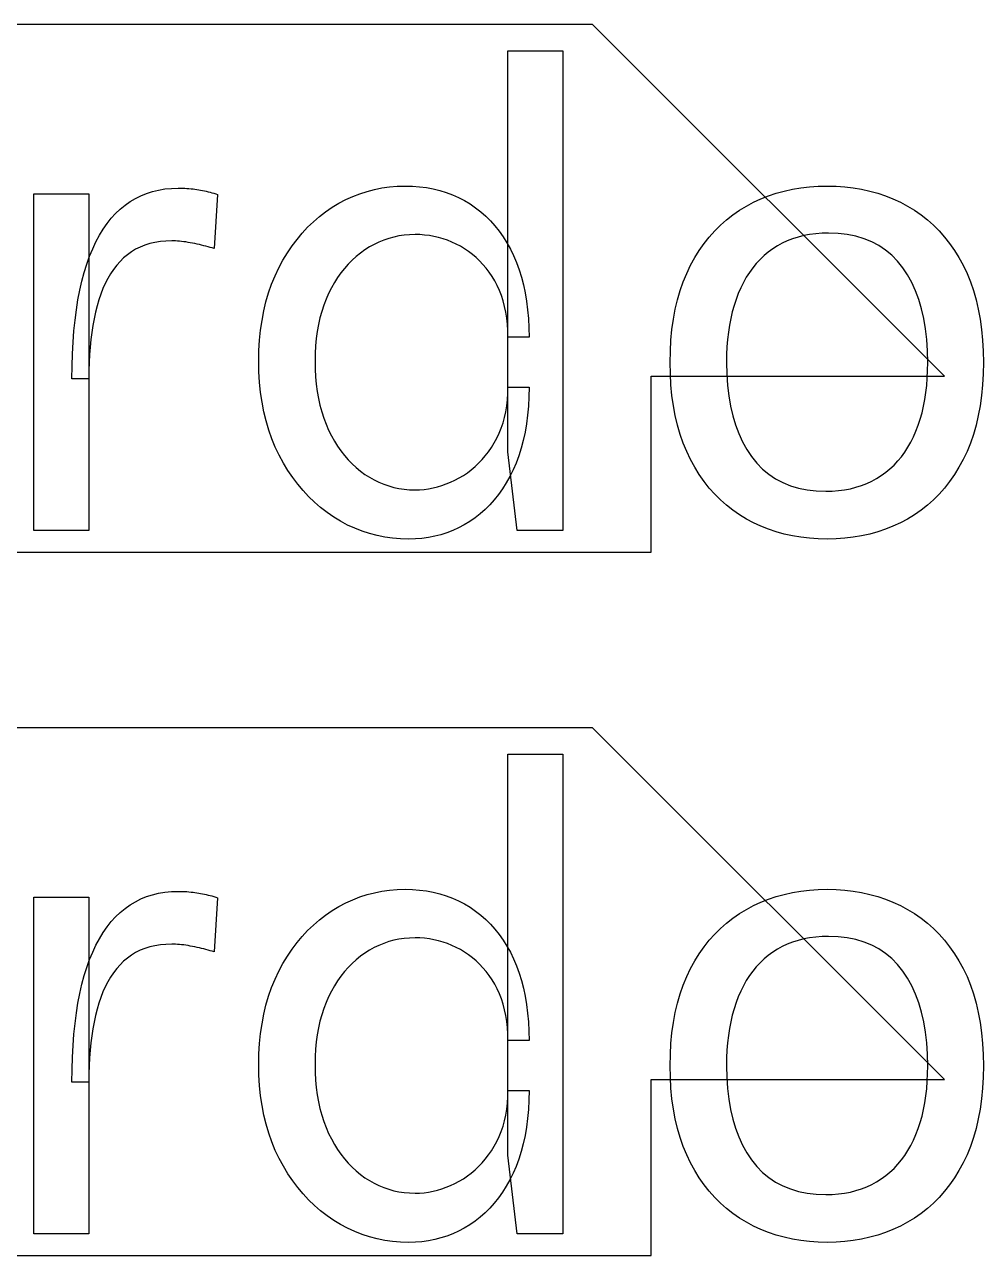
# Model space of a CAD drawing. Header units: millimetres. Extents: x 0 to 253, y 0 to 243.
# Drawn here: x 78.32 to 94.66, y 113 to 134 of the extents above; entities that cross this region are included whole.
import ezdxf

# ---------------------------------------------------------------- set-up
doc = ezdxf.new("R2010")
doc.units = ezdxf.units.MM
doc.layers.get('0').update_dxf_attribs({"linetype": 'CONTINUOUS'})

msp = doc.modelspace()

# ---------------------------------------------------------------- linework, layer by layer
for p, q in [((88, 134), (6, 134)), ((94, 128), (88, 134)), ((86.558, 126.71), (86.558, 133.55)), ((86.558, 133.55), (87.494, 133.55)), ((87.494, 133.55), (87.494, 125.366)), ((78.476, 125.366), (78.476, 131.114)), ((78.476, 131.114), (79.412, 131.114)), ((79.412, 131.114), (79.412, 125.366)), ((80.208, 131.035), (80.301, 131.081)), ((80.301, 131.081), (80.398, 131.121)), ((80.398, 131.121), (80.499, 131.153)), ((80.499, 131.153), (80.603, 131.178)), ((80.603, 131.178), (80.71, 131.196)), ((80.71, 131.196), (80.821, 131.206)), ((80.821, 131.206), (80.936, 131.21)), ((80.936, 131.21), (80.936, 131.21)), ((80.936, 131.21), (80.974, 131.21)), ((80.974, 131.21), (81.011, 131.209)), ((81.011, 131.209), (81.048, 131.208)), ((81.048, 131.208), (81.084, 131.206)), ((81.084, 131.206), (81.12, 131.203)), ((81.12, 131.203), (81.155, 131.2)), ((81.155, 131.2), (81.189, 131.197)), ((81.189, 131.197), (81.222, 131.193)), ((81.222, 131.193), (81.255, 131.188)), ((81.255, 131.188), (81.287, 131.183)), ((81.287, 131.183), (81.319, 131.177)), ((81.319, 131.177), (81.351, 131.171)), ((81.351, 131.171), (81.383, 131.164)), ((81.383, 131.164), (81.415, 131.157)), ((81.415, 131.157), (81.447, 131.149)), ((81.447, 131.149), (81.479, 131.141)), ((81.479, 131.141), (81.511, 131.132)), ((81.511, 131.132), (81.543, 131.123)), ((81.543, 131.123), (81.576, 131.113)), ((81.608, 131.102), (81.548, 130.178)), ((81.576, 131.113), (81.608, 131.102)), ((81.608, 131.102), (81.608, 131.102)), ((83.792, 131.014), (83.911, 131.068)), ((83.911, 131.068), (84.032, 131.115)), ((84.032, 131.115), (84.156, 131.155)), ((84.156, 131.155), (84.281, 131.188)), ((84.281, 131.188), (84.409, 131.213)), ((84.409, 131.213), (84.539, 131.231)), ((84.539, 131.231), (84.672, 131.242)), ((84.672, 131.242), (84.806, 131.246)), ((84.806, 131.246), (84.806, 131.246)), ((84.806, 131.246), (84.93, 131.243)), ((84.93, 131.243), (85.052, 131.234)), ((85.052, 131.234), (85.17, 131.218)), ((85.17, 131.218), (85.286, 131.197)), ((85.286, 131.197), (85.398, 131.169)), ((85.398, 131.169), (85.507, 131.136)), ((85.507, 131.136), (85.613, 131.096)), ((85.613, 131.096), (85.716, 131.05)), ((85.716, 131.05), (85.816, 130.998)), ((90.871, 131.027), (91, 131.078)), ((91, 131.078), (91.133, 131.123)), ((91.133, 131.123), (91.269, 131.161)), ((91.269, 131.161), (91.408, 131.191)), ((91.408, 131.191), (91.551, 131.215)), ((91.551, 131.215), (91.697, 131.232)), ((91.697, 131.232), (91.847, 131.243)), ((91.847, 131.243), (92, 131.246)), ((92, 131.246), (92, 131.246)), ((92, 131.246), (92.152, 131.243)), ((92.152, 131.243), (92.301, 131.232)), ((92.301, 131.232), (92.446, 131.215)), ((92.446, 131.215), (92.588, 131.191)), ((92.588, 131.191), (92.727, 131.161)), ((92.727, 131.161), (92.862, 131.123)), ((92.862, 131.123), (92.994, 131.078)), ((92.994, 131.078), (93.123, 131.027)), ((79.87, 130.778), (79.949, 130.853)), ((79.949, 130.853), (80.032, 130.921)), ((80.032, 130.921), (80.118, 130.982)), ((80.118, 130.982), (80.208, 131.035)), ((83.45, 130.807), (83.561, 130.883)), ((83.561, 130.883), (83.676, 130.952)), ((83.676, 130.952), (83.792, 131.014)), ((85.816, 130.998), (85.913, 130.94)), ((85.913, 130.94), (86.006, 130.876)), ((86.006, 130.876), (86.095, 130.807)), ((90.392, 130.754), (90.505, 130.832)), ((90.505, 130.832), (90.623, 130.904)), ((90.623, 130.904), (90.745, 130.969)), ((90.745, 130.969), (90.871, 131.027)), ((93.123, 131.027), (93.249, 130.969)), ((93.249, 130.969), (93.371, 130.904)), ((93.371, 130.904), (93.489, 130.832)), ((93.489, 130.832), (93.602, 130.754)), ((79.724, 130.606), (79.795, 130.696)), ((79.795, 130.696), (79.87, 130.778)), ((83.143, 130.543), (83.241, 130.637)), ((83.241, 130.637), (83.343, 130.725)), ((83.343, 130.725), (83.45, 130.807)), ((86.095, 130.807), (86.18, 130.732)), ((86.18, 130.732), (86.261, 130.652)), ((86.261, 130.652), (86.337, 130.566)), ((90.181, 130.578), (90.284, 130.669)), ((90.284, 130.669), (90.392, 130.754)), ((93.602, 130.754), (93.71, 130.669)), ((93.71, 130.669), (93.812, 130.578)), ((79.593, 130.405), (79.656, 130.509)), ((79.656, 130.509), (79.724, 130.606)), ((82.962, 130.336), (83.05, 130.443)), ((83.05, 130.443), (83.143, 130.543)), ((84.881, 130.415), (84.79, 130.408)), ((84.974, 130.418), (84.881, 130.415)), ((85.056, 130.416), (84.974, 130.418)), ((84.974, 130.418), (84.974, 130.418)), ((85.137, 130.41), (85.056, 130.416)), ((85.218, 130.4), (85.137, 130.41)), ((86.337, 130.566), (86.409, 130.476)), ((86.409, 130.476), (86.476, 130.379)), ((89.991, 130.376), (90.084, 130.48)), ((90.084, 130.48), (90.181, 130.578)), ((91.702, 130.418), (91.601, 130.399)), ((91.805, 130.431), (91.702, 130.418)), ((91.913, 130.439), (91.805, 130.431)), ((92.024, 130.442), (91.913, 130.439)), ((92.188, 130.436), (92.024, 130.442)), ((92.024, 130.442), (92.024, 130.442)), ((92.343, 130.418), (92.188, 130.436)), ((92.491, 130.389), (92.343, 130.418)), ((93.812, 130.578), (93.91, 130.48)), ((93.91, 130.48), (94.002, 130.376)), ((79.478, 130.174), (79.533, 130.293)), ((79.533, 130.293), (79.593, 130.405)), ((80.287, 130.205), (80.211, 130.167)), ((80.368, 130.237), (80.287, 130.205)), ((80.452, 130.263), (80.368, 130.237)), ((80.54, 130.284), (80.452, 130.263)), ((80.632, 130.298), (80.54, 130.284)), ((80.728, 130.307), (80.632, 130.298)), ((80.828, 130.31), (80.728, 130.307)), ((80.86, 130.31), (80.828, 130.31)), ((80.828, 130.31), (80.828, 130.31)), ((80.892, 130.308), (80.86, 130.31)), ((80.925, 130.306), (80.892, 130.308)), ((80.96, 130.304), (80.925, 130.306)), ((80.995, 130.3), (80.96, 130.304)), ((81.03, 130.296), (80.995, 130.3)), ((81.067, 130.291), (81.03, 130.296)), ((81.104, 130.285), (81.067, 130.291)), ((81.143, 130.278), (81.104, 130.285)), ((81.182, 130.271), (81.143, 130.278)), ((81.221, 130.263), (81.182, 130.271)), ((81.26, 130.255), (81.221, 130.263)), ((81.298, 130.246), (81.26, 130.255)), ((81.336, 130.237), (81.298, 130.246)), ((81.373, 130.228), (81.336, 130.237)), ((81.409, 130.219), (81.373, 130.228)), ((81.445, 130.209), (81.409, 130.219)), ((81.48, 130.199), (81.445, 130.209)), ((82.798, 130.104), (82.877, 130.223)), ((82.877, 130.223), (82.962, 130.336)), ((84.197, 130.207), (84.119, 130.157)), ((84.277, 130.251), (84.197, 130.207)), ((84.358, 130.29), (84.277, 130.251)), ((84.442, 130.324), (84.358, 130.29)), ((84.526, 130.353), (84.442, 130.324)), ((84.613, 130.376), (84.526, 130.353)), ((84.7, 130.395), (84.613, 130.376)), ((84.79, 130.408), (84.7, 130.395)), ((85.297, 130.386), (85.218, 130.4)), ((85.375, 130.368), (85.297, 130.386)), ((85.451, 130.346), (85.375, 130.368)), ((85.527, 130.32), (85.451, 130.346)), ((85.602, 130.289), (85.527, 130.32)), ((85.675, 130.255), (85.602, 130.289)), ((85.748, 130.217), (85.675, 130.255)), ((85.819, 130.175), (85.748, 130.217)), ((86.476, 130.379), (86.54, 130.278)), ((86.54, 130.278), (86.599, 130.171)), ((89.821, 130.148), (89.904, 130.265)), ((89.904, 130.265), (89.991, 130.376)), ((91.152, 130.226), (91.073, 130.175)), ((91.235, 130.271), (91.152, 130.226)), ((91.321, 130.311), (91.235, 130.271)), ((91.411, 130.346), (91.321, 130.311)), ((91.504, 130.375), (91.411, 130.346)), ((91.601, 130.399), (91.504, 130.375)), ((92.63, 130.347), (92.491, 130.389)), ((92.761, 130.294), (92.63, 130.347)), ((92.883, 130.229), (92.761, 130.294)), ((92.997, 130.152), (92.883, 130.229)), ((94.002, 130.376), (94.089, 130.265)), ((94.089, 130.265), (94.171, 130.148)), ((79.378, 129.914), (79.426, 130.048)), ((79.426, 130.048), (79.478, 130.174)), ((80.006, 130.019), (79.945, 129.958)), ((80.07, 130.074), (80.006, 130.019)), ((80.139, 130.124), (80.07, 130.074)), ((80.211, 130.167), (80.139, 130.124)), ((81.514, 130.189), (81.48, 130.199)), ((81.548, 130.178), (81.514, 130.189)), ((82.723, 129.979), (82.798, 130.104)), ((83.97, 130.044), (83.901, 129.98)), ((84.043, 130.103), (83.97, 130.044)), ((84.119, 130.157), (84.043, 130.103)), ((85.887, 130.129), (85.819, 130.175)), ((85.952, 130.079), (85.887, 130.129)), ((86.014, 130.026), (85.952, 130.079)), ((86.074, 129.969), (86.014, 130.026)), ((86.599, 130.171), (86.654, 130.058)), ((86.654, 130.058), (86.704, 129.94)), ((89.672, 129.893), (89.744, 130.024)), ((89.744, 130.024), (89.821, 130.148)), ((90.858, 129.994), (90.793, 129.925)), ((90.926, 130.059), (90.858, 129.994)), ((90.997, 130.119), (90.926, 130.059)), ((91.073, 130.175), (90.997, 130.119)), ((93.103, 130.064), (92.997, 130.152)), ((93.201, 129.963), (93.103, 130.064)), ((94.171, 130.148), (94.247, 130.024)), ((94.247, 130.024), (94.319, 129.893)), ((79.334, 129.773), (79.378, 129.914)), ((79.834, 129.823), (79.784, 129.748)), ((79.888, 129.893), (79.834, 129.823)), ((79.945, 129.958), (79.888, 129.893)), ((82.587, 129.711), (82.652, 129.848)), ((82.652, 129.848), (82.723, 129.979)), ((83.771, 129.84), (83.711, 129.764)), ((83.834, 129.913), (83.771, 129.84)), ((83.901, 129.98), (83.834, 129.913)), ((86.131, 129.908), (86.074, 129.969)), ((86.186, 129.843), (86.131, 129.908)), ((86.238, 129.774), (86.186, 129.843)), ((86.704, 129.94), (86.749, 129.818)), ((86.749, 129.818), (86.789, 129.691)), ((89.606, 129.756), (89.672, 129.893)), ((90.733, 129.851), (90.676, 129.773)), ((90.793, 129.925), (90.733, 129.851)), ((93.29, 129.851), (93.201, 129.963)), ((93.371, 129.728), (93.29, 129.851)), ((94.319, 129.893), (94.385, 129.756)), ((79.258, 129.469), (79.294, 129.625)), ((79.294, 129.625), (79.334, 129.773)), ((79.693, 129.584), (79.653, 129.495)), ((79.737, 129.669), (79.693, 129.584)), ((79.784, 129.748), (79.737, 129.669)), ((82.529, 129.569), (82.587, 129.711)), ((83.6, 129.597), (83.549, 129.507)), ((83.654, 129.683), (83.6, 129.597)), ((83.711, 129.764), (83.654, 129.683)), ((86.287, 129.702), (86.238, 129.774)), ((86.333, 129.626), (86.287, 129.702)), ((86.376, 129.546), (86.333, 129.626)), ((86.789, 129.691), (86.823, 129.559)), ((89.495, 129.463), (89.547, 129.613)), ((89.547, 129.613), (89.606, 129.756)), ((90.573, 129.602), (90.527, 129.51)), ((90.622, 129.689), (90.573, 129.602)), ((90.676, 129.773), (90.622, 129.689)), ((93.443, 129.597), (93.371, 129.728)), ((93.507, 129.457), (93.443, 129.597)), ((94.385, 129.756), (94.443, 129.613)), ((94.443, 129.613), (94.495, 129.463)), ((79.227, 129.306), (79.258, 129.469)), ((79.616, 129.402), (79.583, 129.303)), ((79.653, 129.495), (79.616, 129.402)), ((82.433, 129.271), (82.478, 129.423)), ((82.478, 129.423), (82.529, 129.569)), ((83.501, 129.413), (83.457, 129.315)), ((83.549, 129.507), (83.501, 129.413)), ((86.414, 129.463), (86.376, 129.546)), ((86.448, 129.376), (86.414, 129.463)), ((86.477, 129.285), (86.448, 129.376)), ((86.823, 129.559), (86.852, 129.422)), ((86.852, 129.422), (86.876, 129.28)), ((89.449, 129.306), (89.495, 129.463)), ((90.485, 129.413), (90.447, 129.312)), ((90.527, 129.51), (90.485, 129.413)), ((93.563, 129.309), (93.507, 129.457)), ((94.495, 129.463), (94.54, 129.306)), ((79.2, 129.136), (79.227, 129.306)), ((79.553, 129.2), (79.526, 129.093)), ((79.583, 129.303), (79.553, 129.2)), ((82.395, 129.114), (82.433, 129.271)), ((83.418, 129.212), (83.383, 129.106)), ((83.457, 129.315), (83.418, 129.212)), ((86.502, 129.191), (86.477, 129.285)), ((86.522, 129.093), (86.502, 129.191)), ((86.876, 129.28), (86.894, 129.134)), ((89.411, 129.144), (89.449, 129.306)), ((90.413, 129.207), (90.382, 129.099)), ((90.447, 129.312), (90.413, 129.207)), ((93.61, 129.151), (93.563, 129.309)), ((93.648, 128.985), (93.61, 129.151)), ((94.54, 129.306), (94.578, 129.144)), ((79.158, 128.773), (79.177, 128.958)), ((79.177, 128.958), (79.2, 129.136)), ((79.502, 128.981), (79.481, 128.866)), ((79.526, 129.093), (79.502, 128.981)), ((82.341, 128.787), (82.365, 128.953)), ((82.365, 128.953), (82.395, 129.114)), ((83.353, 128.996), (83.328, 128.883)), ((83.383, 129.106), (83.353, 128.996)), ((86.538, 128.992), (86.522, 129.093)), ((86.549, 128.887), (86.538, 128.992)), ((86.894, 129.134), (86.907, 128.983)), ((86.907, 128.983), (86.915, 128.827)), ((89.355, 128.799), (89.38, 128.975)), ((89.38, 128.975), (89.411, 129.144)), ((90.356, 128.987), (90.334, 128.871)), ((90.382, 129.099), (90.356, 128.987)), ((93.678, 128.81), (93.648, 128.985)), ((94.578, 129.144), (94.609, 128.975)), ((94.609, 128.975), (94.633, 128.799)), ((79.143, 128.58), (79.158, 128.773)), ((79.463, 128.748), (79.447, 128.625)), ((79.481, 128.866), (79.463, 128.748)), ((82.324, 128.615), (82.341, 128.787)), ((83.307, 128.765), (83.291, 128.644)), ((83.328, 128.883), (83.307, 128.765)), ((86.556, 128.778), (86.549, 128.887)), ((86.558, 128.666), (86.556, 128.778)), ((86.915, 128.827), (86.918, 128.666)), ((89.338, 128.617), (89.355, 128.799)), ((90.316, 128.751), (90.302, 128.627)), ((90.334, 128.871), (90.316, 128.751)), ((93.699, 128.627), (93.678, 128.81)), ((94.633, 128.799), (94.65, 128.617)), ((79.132, 128.38), (79.143, 128.58)), ((79.447, 128.625), (79.435, 128.499)), ((82.313, 128.439), (82.324, 128.615)), ((83.291, 128.644), (83.279, 128.519)), ((86.918, 128.666), (86.558, 128.666)), ((86.918, 128.666), (86.918, 128.666)), ((89.327, 128.429), (89.338, 128.617)), ((90.302, 128.627), (90.292, 128.5)), ((93.712, 128.435), (93.699, 128.627)), ((94.65, 128.617), (94.661, 128.429)), ((79.126, 128.173), (79.132, 128.38)), ((79.425, 128.37), (79.418, 128.236)), ((79.435, 128.499), (79.425, 128.37)), ((82.31, 128.258), (82.313, 128.439)), ((83.272, 128.391), (83.27, 128.258)), ((83.279, 128.519), (83.272, 128.391)), ((89.324, 128.234), (89.327, 128.429)), ((90.286, 128.369), (90.284, 128.234)), ((90.292, 128.5), (90.286, 128.369)), ((93.716, 128.234), (93.712, 128.435)), ((94.661, 128.429), (94.664, 128.234)), ((79.124, 127.958), (79.126, 128.173)), ((79.418, 128.236), (79.413, 128.099)), ((82.313, 128.076), (82.31, 128.258)), ((82.31, 128.258), (82.31, 128.258)), ((83.27, 128.258), (83.27, 128.258)), ((83.27, 128.258), (83.272, 128.123)), ((83.272, 128.123), (83.279, 127.992)), ((89.327, 128.04), (89.324, 128.234)), ((89.324, 128.234), (89.324, 128.234)), ((90.284, 128.234), (90.284, 128.234)), ((90.284, 128.234), (90.288, 128.035)), ((93.708, 127.97), (93.714, 128.1)), ((93.714, 128.1), (93.716, 128.234)), ((93.716, 128.234), (93.716, 128.234)), ((94.664, 128.234), (94.661, 128.04)), ((94.664, 128.234), (94.664, 128.234)), ((79.412, 127.958), (79.124, 127.958)), ((79.413, 128.099), (79.412, 127.958)), ((79.412, 127.958), (79.412, 127.958)), ((79.412, 127.958), (79.412, 127.958)), ((82.324, 127.898), (82.313, 128.076)), ((82.341, 127.725), (82.324, 127.898)), ((83.279, 127.992), (83.291, 127.865)), ((89, 125), (89, 128)), ((89, 128), (94, 128)), ((89.338, 127.853), (89.327, 128.04)), ((90.288, 128.035), (90.301, 127.845)), ((93.698, 127.844), (93.708, 127.97)), ((94.661, 128.04), (94.65, 127.853)), ((82.366, 127.558), (82.341, 127.725)), ((83.291, 127.865), (83.307, 127.742)), ((83.307, 127.742), (83.328, 127.622)), ((86.549, 127.597), (86.556, 127.704)), ((86.556, 127.704), (86.558, 127.814)), ((86.558, 127.814), (86.558, 127.814)), ((86.558, 127.814), (86.918, 127.814)), ((86.918, 127.814), (86.915, 127.65)), ((89.355, 127.672), (89.338, 127.853)), ((90.301, 127.845), (90.323, 127.664)), ((93.666, 127.603), (93.684, 127.721)), ((93.684, 127.721), (93.698, 127.844)), ((94.65, 127.853), (94.633, 127.672)), ((82.397, 127.395), (82.366, 127.558)), ((83.328, 127.622), (83.353, 127.506)), ((83.353, 127.506), (83.383, 127.394)), ((86.521, 127.394), (86.537, 127.494)), ((86.537, 127.494), (86.549, 127.597)), ((86.907, 127.491), (86.893, 127.337)), ((86.915, 127.65), (86.907, 127.491)), ((89.38, 127.497), (89.355, 127.672)), ((89.411, 127.328), (89.38, 127.497)), ((90.323, 127.664), (90.353, 127.49)), ((90.353, 127.49), (90.391, 127.326)), ((93.618, 127.376), (93.644, 127.487)), ((93.644, 127.487), (93.666, 127.603)), ((94.609, 127.497), (94.578, 127.328)), ((94.633, 127.672), (94.609, 127.497)), ((82.435, 127.237), (82.397, 127.395)), ((83.383, 127.394), (83.418, 127.286)), ((83.418, 127.286), (83.457, 127.182)), ((86.474, 127.204), (86.5, 127.297)), ((86.5, 127.297), (86.521, 127.394)), ((86.893, 127.337), (86.874, 127.188)), ((89.449, 127.166), (89.411, 127.328)), ((90.391, 127.326), (90.438, 127.169)), ((93.553, 127.164), (93.587, 127.268)), ((93.587, 127.268), (93.618, 127.376)), ((94.578, 127.328), (94.54, 127.166)), ((82.481, 127.083), (82.435, 127.237)), ((82.533, 126.935), (82.481, 127.083)), ((83.457, 127.182), (83.501, 127.082)), ((83.501, 127.082), (83.549, 126.986)), ((86.408, 127.027), (86.443, 127.114)), ((86.443, 127.114), (86.474, 127.204)), ((86.874, 127.188), (86.85, 127.044)), ((89.495, 127.009), (89.449, 127.166)), ((90.438, 127.169), (90.494, 127.022)), ((93.473, 126.968), (93.515, 127.064)), ((93.515, 127.064), (93.553, 127.164)), ((94.54, 127.166), (94.495, 127.009)), ((82.592, 126.792), (82.533, 126.935)), ((83.549, 126.986), (83.6, 126.894)), ((83.6, 126.894), (83.654, 126.807)), ((86.276, 126.786), (86.324, 126.863)), ((86.324, 126.863), (86.368, 126.943)), ((86.368, 126.943), (86.408, 127.027)), ((86.82, 126.905), (86.784, 126.771)), ((86.85, 127.044), (86.82, 126.905)), ((89.547, 126.859), (89.495, 127.009)), ((89.606, 126.716), (89.547, 126.859)), ((90.494, 127.022), (90.559, 126.882)), ((90.559, 126.882), (90.631, 126.751)), ((93.377, 126.789), (93.427, 126.876)), ((93.427, 126.876), (93.473, 126.968)), ((94.443, 126.859), (94.385, 126.716)), ((94.495, 127.009), (94.443, 126.859)), ((82.658, 126.653), (82.592, 126.792)), ((82.73, 126.52), (82.658, 126.653)), ((83.654, 126.807), (83.711, 126.725)), ((83.711, 126.725), (83.771, 126.647)), ((83.771, 126.647), (83.834, 126.574)), ((86.116, 126.579), (86.172, 126.644)), ((86.172, 126.644), (86.225, 126.713)), ((86.225, 126.713), (86.276, 126.786)), ((86.714, 125.366), (86.558, 126.71)), ((86.743, 126.643), (86.697, 126.519)), ((86.784, 126.771), (86.743, 126.643)), ((89.672, 126.578), (89.606, 126.716)), ((90.631, 126.751), (90.713, 126.629)), ((93.267, 126.628), (93.324, 126.706)), ((93.324, 126.706), (93.377, 126.789)), ((94.385, 126.716), (94.319, 126.578)), ((82.807, 126.393), (82.73, 126.52)), ((83.834, 126.574), (83.901, 126.505)), ((83.901, 126.505), (83.97, 126.441)), ((83.97, 126.441), (84.043, 126.381)), ((85.933, 126.405), (85.997, 126.459)), ((85.997, 126.459), (86.058, 126.517)), ((86.058, 126.517), (86.116, 126.579)), ((86.697, 126.519), (86.645, 126.401)), ((89.744, 126.447), (89.672, 126.578)), ((89.821, 126.322), (89.744, 126.447)), ((90.713, 126.629), (90.803, 126.517)), ((90.803, 126.517), (90.901, 126.416)), ((93, 126.361), (93.072, 126.421)), ((93.072, 126.421), (93.141, 126.485)), ((93.141, 126.485), (93.206, 126.555)), ((93.206, 126.555), (93.267, 126.628)), ((94.247, 126.447), (94.171, 126.322)), ((94.319, 126.578), (94.247, 126.447)), ((82.888, 126.272), (82.807, 126.393)), ((82.974, 126.157), (82.888, 126.272)), ((84.043, 126.381), (84.119, 126.326)), ((84.119, 126.326), (84.197, 126.276)), ((84.197, 126.276), (84.277, 126.231)), ((84.277, 126.231), (84.358, 126.191)), ((85.581, 126.193), (85.654, 126.227)), ((85.654, 126.227), (85.727, 126.266)), ((85.727, 126.266), (85.798, 126.309)), ((85.798, 126.309), (85.867, 126.355)), ((85.867, 126.355), (85.933, 126.405)), ((86.588, 126.288), (86.528, 126.181)), ((86.645, 126.401), (86.588, 126.288)), ((89.904, 126.204), (89.821, 126.322)), ((90.901, 126.416), (91.007, 126.328)), ((91.007, 126.328), (91.121, 126.251)), ((91.121, 126.251), (91.243, 126.186)), ((92.761, 126.209), (92.844, 126.254)), ((92.844, 126.254), (92.924, 126.305)), ((92.924, 126.305), (93, 126.361)), ((94.171, 126.322), (94.089, 126.204)), ((83.065, 126.049), (82.974, 126.157)), ((83.16, 125.946), (83.065, 126.049)), ((84.358, 126.191), (84.442, 126.157)), ((84.442, 126.157), (84.526, 126.128)), ((84.526, 126.128), (84.613, 126.104)), ((84.613, 126.104), (84.7, 126.086)), ((84.7, 126.086), (84.79, 126.073)), ((84.79, 126.073), (84.881, 126.065)), ((84.881, 126.065), (84.974, 126.062)), ((84.974, 126.062), (85.052, 126.064)), ((84.974, 126.062), (84.974, 126.062)), ((85.052, 126.064), (85.129, 126.07)), ((85.129, 126.07), (85.206, 126.08)), ((85.206, 126.08), (85.282, 126.095)), ((85.282, 126.095), (85.357, 126.113)), ((85.357, 126.113), (85.432, 126.135)), ((85.432, 126.135), (85.507, 126.162)), ((85.507, 126.162), (85.581, 126.193)), ((86.464, 126.079), (86.396, 125.982)), ((86.528, 126.181), (86.464, 126.079)), ((89.991, 126.093), (89.904, 126.204)), ((90.084, 125.989), (89.991, 126.093)), ((91.243, 126.186), (91.374, 126.133)), ((91.374, 126.133), (91.512, 126.091)), ((91.512, 126.091), (91.659, 126.062)), ((91.659, 126.062), (91.813, 126.044)), ((91.813, 126.044), (91.976, 126.038)), ((91.976, 126.038), (92.086, 126.041)), ((91.976, 126.038), (91.976, 126.038)), ((91.976, 126.038), (91.976, 126.038)), ((92.086, 126.041), (92.192, 126.049)), ((92.192, 126.049), (92.296, 126.062)), ((92.296, 126.062), (92.396, 126.081)), ((92.396, 126.081), (92.492, 126.105)), ((92.492, 126.105), (92.585, 126.134)), ((92.585, 126.134), (92.675, 126.169)), ((92.675, 126.169), (92.761, 126.209)), ((94.002, 126.093), (93.91, 125.989)), ((94.089, 126.204), (94.002, 126.093)), ((83.26, 125.85), (83.16, 125.946)), ((83.365, 125.759), (83.26, 125.85)), ((86.248, 125.807), (86.169, 125.727)), ((86.324, 125.892), (86.248, 125.807)), ((86.396, 125.982), (86.324, 125.892)), ((90.181, 125.89), (90.084, 125.989)), ((90.284, 125.799), (90.181, 125.89)), ((90.392, 125.714), (90.284, 125.799)), ((93.71, 125.799), (93.602, 125.714)), ((93.812, 125.89), (93.71, 125.799)), ((93.91, 125.989), (93.812, 125.89)), ((83.474, 125.675), (83.365, 125.759)), ((83.588, 125.597), (83.474, 125.675)), ((83.706, 125.526), (83.588, 125.597)), ((85.998, 125.585), (85.907, 125.522)), ((86.085, 125.653), (85.998, 125.585)), ((86.169, 125.727), (86.085, 125.653)), ((90.505, 125.636), (90.392, 125.714)), ((90.623, 125.564), (90.505, 125.636)), ((93.489, 125.636), (93.371, 125.564)), ((93.602, 125.714), (93.489, 125.636)), ((83.825, 125.462), (83.706, 125.526)), ((83.947, 125.406), (83.825, 125.462)), ((84.072, 125.357), (83.947, 125.406)), ((85.717, 125.414), (85.618, 125.369)), ((85.813, 125.465), (85.717, 125.414)), ((85.907, 125.522), (85.813, 125.465)), ((90.745, 125.499), (90.623, 125.564)), ((90.871, 125.441), (90.745, 125.499)), ((91, 125.39), (90.871, 125.441)), ((91.133, 125.345), (91, 125.39)), ((92.994, 125.39), (92.862, 125.345)), ((93.123, 125.441), (92.994, 125.39)), ((93.249, 125.499), (93.123, 125.441)), ((93.371, 125.564), (93.249, 125.499)), ((79.412, 125.366), (78.476, 125.366)), ((79.412, 125.366), (79.412, 125.366)), ((84.198, 125.316), (84.072, 125.357)), ((84.327, 125.282), (84.198, 125.316)), ((84.459, 125.256), (84.327, 125.282)), ((84.592, 125.237), (84.459, 125.256)), ((84.728, 125.226), (84.592, 125.237)), ((84.866, 125.222), (84.728, 125.226)), ((84.98, 125.225), (84.866, 125.222)), ((84.866, 125.222), (84.866, 125.222)), ((84.866, 125.222), (84.866, 125.222)), ((85.092, 125.234), (84.98, 125.225)), ((85.202, 125.249), (85.092, 125.234)), ((85.309, 125.27), (85.202, 125.249)), ((85.414, 125.297), (85.309, 125.27)), ((85.517, 125.33), (85.414, 125.297)), ((85.618, 125.369), (85.517, 125.33)), ((87.494, 125.366), (86.714, 125.366)), ((87.494, 125.366), (87.494, 125.366)), ((91.269, 125.308), (91.133, 125.345)), ((91.408, 125.277), (91.269, 125.308)), ((91.551, 125.253), (91.408, 125.277)), ((91.697, 125.236), (91.551, 125.253)), ((91.847, 125.225), (91.697, 125.236)), ((92, 125.222), (91.847, 125.225)), ((92.152, 125.225), (92, 125.222)), ((92, 125.222), (92, 125.222)), ((92, 125.222), (92, 125.222)), ((92.301, 125.236), (92.152, 125.225)), ((92.446, 125.253), (92.301, 125.236)), ((92.588, 125.277), (92.446, 125.253)), ((92.727, 125.308), (92.588, 125.277)), ((92.862, 125.345), (92.727, 125.308)), ((77, 125), (89, 125)), ((88, 122), (6, 122)), ((94, 116), (88, 122)), ((86.558, 114.71), (86.558, 121.55)), ((86.558, 121.55), (87.494, 121.55)), ((87.494, 121.55), (87.494, 113.366)), ((78.476, 113.366), (78.476, 119.114)), ((78.476, 119.114), (79.412, 119.114)), ((79.412, 119.114), (79.412, 113.366)), ((80.208, 119.035), (80.301, 119.081)), ((80.301, 119.081), (80.398, 119.121)), ((80.398, 119.121), (80.499, 119.153)), ((80.499, 119.153), (80.603, 119.178)), ((80.603, 119.178), (80.71, 119.196)), ((80.71, 119.196), (80.821, 119.206)), ((80.821, 119.206), (80.936, 119.21)), ((80.936, 119.21), (80.936, 119.21)), ((80.936, 119.21), (80.974, 119.21)), ((80.974, 119.21), (81.011, 119.209)), ((81.011, 119.209), (81.048, 119.208)), ((81.048, 119.208), (81.084, 119.206)), ((81.084, 119.206), (81.12, 119.203)), ((81.12, 119.203), (81.155, 119.2)), ((81.155, 119.2), (81.189, 119.197)), ((81.189, 119.197), (81.222, 119.193)), ((81.222, 119.193), (81.255, 119.188)), ((81.255, 119.188), (81.287, 119.183)), ((81.287, 119.183), (81.319, 119.177)), ((81.319, 119.177), (81.351, 119.171)), ((81.351, 119.171), (81.383, 119.164)), ((81.383, 119.164), (81.415, 119.157)), ((81.415, 119.157), (81.447, 119.149)), ((81.447, 119.149), (81.479, 119.141)), ((81.479, 119.141), (81.511, 119.132)), ((81.511, 119.132), (81.543, 119.123)), ((81.543, 119.123), (81.576, 119.113)), ((81.608, 119.102), (81.548, 118.178)), ((81.576, 119.113), (81.608, 119.102)), ((81.608, 119.102), (81.608, 119.102)), ((83.911, 119.068), (84.032, 119.115)), ((84.032, 119.115), (84.156, 119.155)), ((84.156, 119.155), (84.281, 119.188)), ((84.281, 119.188), (84.409, 119.213)), ((84.409, 119.213), (84.539, 119.231)), ((84.539, 119.231), (84.672, 119.242)), ((84.672, 119.242), (84.806, 119.246)), ((84.806, 119.246), (84.806, 119.246)), ((84.806, 119.246), (84.93, 119.243)), ((84.93, 119.243), (85.052, 119.234)), ((85.052, 119.234), (85.17, 119.218)), ((85.17, 119.218), (85.286, 119.197)), ((85.286, 119.197), (85.398, 119.169)), ((85.398, 119.169), (85.507, 119.136)), ((85.507, 119.136), (85.613, 119.096)), ((85.613, 119.096), (85.716, 119.05)), ((90.871, 119.027), (91, 119.078)), ((91, 119.078), (91.133, 119.123)), ((91.133, 119.123), (91.269, 119.16)), ((91.269, 119.16), (91.408, 119.191)), ((91.408, 119.191), (91.551, 119.215)), ((91.551, 119.215), (91.697, 119.232)), ((91.697, 119.232), (91.847, 119.243)), ((91.847, 119.243), (92, 119.246)), ((92, 119.246), (92, 119.246)), ((92, 119.246), (92.152, 119.243)), ((92.152, 119.243), (92.301, 119.232)), ((92.301, 119.232), (92.446, 119.215)), ((92.446, 119.215), (92.588, 119.191)), ((92.588, 119.191), (92.727, 119.16)), ((92.727, 119.16), (92.862, 119.123)), ((92.862, 119.123), (92.994, 119.078)), ((92.994, 119.078), (93.123, 119.027)), ((79.949, 118.853), (80.032, 118.921)), ((80.032, 118.921), (80.118, 118.982)), ((80.118, 118.982), (80.208, 119.035)), ((83.45, 118.807), (83.561, 118.883)), ((83.561, 118.883), (83.676, 118.952)), ((83.676, 118.952), (83.792, 119.014)), ((83.792, 119.014), (83.911, 119.068)), ((85.716, 119.05), (85.816, 118.998)), ((85.816, 118.998), (85.913, 118.94)), ((85.913, 118.94), (86.006, 118.876)), ((86.006, 118.876), (86.095, 118.807)), ((90.505, 118.832), (90.623, 118.904)), ((90.623, 118.904), (90.745, 118.969)), ((90.745, 118.969), (90.871, 119.027)), ((93.123, 119.027), (93.249, 118.969)), ((93.249, 118.969), (93.371, 118.904)), ((93.371, 118.904), (93.489, 118.832)), ((79.724, 118.606), (79.795, 118.696)), ((79.795, 118.696), (79.87, 118.778)), ((79.87, 118.778), (79.949, 118.853)), ((83.241, 118.637), (83.343, 118.725)), ((83.343, 118.725), (83.45, 118.807)), ((86.095, 118.807), (86.18, 118.732)), ((86.18, 118.732), (86.261, 118.652)), ((86.261, 118.652), (86.337, 118.567)), ((90.181, 118.578), (90.284, 118.669)), ((90.284, 118.669), (90.392, 118.754)), ((90.392, 118.754), (90.505, 118.832)), ((93.489, 118.832), (93.602, 118.754)), ((93.602, 118.754), (93.71, 118.669)), ((93.71, 118.669), (93.812, 118.578)), ((79.593, 118.404), (79.656, 118.509)), ((79.656, 118.509), (79.724, 118.606)), ((82.962, 118.336), (83.05, 118.443)), ((83.05, 118.443), (83.143, 118.543)), ((83.143, 118.543), (83.241, 118.637)), ((86.337, 118.567), (86.409, 118.476)), ((86.409, 118.476), (86.476, 118.379)), ((89.991, 118.376), (90.084, 118.48)), ((90.084, 118.48), (90.181, 118.578)), ((92.024, 118.442), (91.913, 118.439)), ((92.188, 118.436), (92.024, 118.442)), ((92.024, 118.442), (92.024, 118.442)), ((93.812, 118.578), (93.91, 118.48)), ((93.91, 118.48), (94.002, 118.376)), ((79.478, 118.174), (79.533, 118.293)), ((79.533, 118.293), (79.593, 118.404)), ((80.368, 118.237), (80.287, 118.205)), ((80.452, 118.263), (80.368, 118.237)), ((80.54, 118.284), (80.452, 118.263)), ((80.632, 118.298), (80.54, 118.284)), ((80.728, 118.307), (80.632, 118.298)), ((80.828, 118.31), (80.728, 118.307)), ((80.86, 118.31), (80.828, 118.31)), ((80.828, 118.31), (80.828, 118.31)), ((80.892, 118.308), (80.86, 118.31)), ((80.925, 118.306), (80.892, 118.308)), ((80.96, 118.304), (80.925, 118.306)), ((80.995, 118.3), (80.96, 118.304)), ((81.03, 118.296), (80.995, 118.3)), ((81.067, 118.291), (81.03, 118.296)), ((81.104, 118.285), (81.067, 118.291)), ((81.143, 118.278), (81.104, 118.285)), ((81.182, 118.271), (81.143, 118.278)), ((81.221, 118.263), (81.182, 118.271)), ((81.26, 118.255), (81.221, 118.263)), ((81.298, 118.246), (81.26, 118.255)), ((81.336, 118.237), (81.298, 118.246)), ((81.373, 118.228), (81.336, 118.237)), ((82.877, 118.223), (82.962, 118.336)), ((84.277, 118.251), (84.197, 118.207)), ((84.358, 118.29), (84.277, 118.251)), ((84.442, 118.324), (84.358, 118.29)), ((84.526, 118.353), (84.442, 118.324)), ((84.613, 118.376), (84.526, 118.353)), ((84.7, 118.395), (84.613, 118.376)), ((84.79, 118.408), (84.7, 118.395)), ((84.881, 118.415), (84.79, 118.408)), ((84.974, 118.418), (84.881, 118.415)), ((85.056, 118.416), (84.974, 118.418)), ((84.974, 118.418), (84.974, 118.418)), ((85.137, 118.41), (85.056, 118.416)), ((85.218, 118.4), (85.137, 118.41)), ((85.297, 118.386), (85.218, 118.4)), ((85.375, 118.368), (85.297, 118.386)), ((85.451, 118.346), (85.375, 118.368)), ((85.527, 118.32), (85.451, 118.346)), ((85.602, 118.289), (85.527, 118.32)), ((85.675, 118.255), (85.602, 118.289)), ((85.748, 118.217), (85.675, 118.255)), ((86.476, 118.379), (86.54, 118.278)), ((86.54, 118.278), (86.599, 118.171)), ((89.821, 118.148), (89.904, 118.265)), ((89.904, 118.265), (89.991, 118.376)), ((91.235, 118.271), (91.152, 118.226)), ((91.321, 118.311), (91.235, 118.271)), ((91.411, 118.346), (91.321, 118.311)), ((91.504, 118.375), (91.411, 118.346)), ((91.601, 118.399), (91.504, 118.375)), ((91.702, 118.418), (91.601, 118.399)), ((91.805, 118.431), (91.702, 118.418)), ((91.913, 118.439), (91.805, 118.431)), ((92.343, 118.418), (92.188, 118.436)), ((92.491, 118.389), (92.343, 118.418)), ((92.63, 118.347), (92.491, 118.389)), ((92.761, 118.294), (92.63, 118.347)), ((92.883, 118.229), (92.761, 118.294)), ((94.002, 118.376), (94.089, 118.265)), ((94.089, 118.265), (94.171, 118.148)), ((79.378, 117.914), (79.426, 118.048)), ((79.426, 118.048), (79.478, 118.174)), ((80.07, 118.074), (80.006, 118.019)), ((80.139, 118.124), (80.07, 118.074)), ((80.211, 118.167), (80.139, 118.124)), ((80.287, 118.205), (80.211, 118.167)), ((81.409, 118.219), (81.373, 118.228)), ((81.445, 118.209), (81.409, 118.219)), ((81.48, 118.199), (81.445, 118.209)), ((81.514, 118.189), (81.48, 118.199)), ((81.548, 118.178), (81.514, 118.189)), ((82.723, 117.979), (82.798, 118.104)), ((82.798, 118.104), (82.877, 118.223)), ((83.97, 118.044), (83.901, 117.98)), ((84.043, 118.103), (83.97, 118.044)), ((84.119, 118.157), (84.043, 118.103)), ((84.197, 118.207), (84.119, 118.157)), ((85.819, 118.175), (85.748, 118.217)), ((85.887, 118.129), (85.819, 118.175)), ((85.952, 118.079), (85.887, 118.129)), ((86.014, 118.026), (85.952, 118.079)), ((86.074, 117.969), (86.014, 118.026)), ((86.599, 118.171), (86.654, 118.058)), ((86.654, 118.058), (86.704, 117.94)), ((89.672, 117.893), (89.744, 118.024)), ((89.744, 118.024), (89.821, 118.148)), ((90.926, 118.059), (90.858, 117.994)), ((90.997, 118.119), (90.926, 118.059)), ((91.073, 118.175), (90.997, 118.119)), ((91.152, 118.226), (91.073, 118.175)), ((92.997, 118.152), (92.883, 118.229)), ((93.103, 118.064), (92.997, 118.152)), ((93.201, 117.963), (93.103, 118.064)), ((94.171, 118.148), (94.247, 118.024)), ((94.247, 118.024), (94.319, 117.893)), ((79.334, 117.773), (79.378, 117.914)), ((79.834, 117.823), (79.784, 117.748)), ((79.888, 117.893), (79.834, 117.823)), ((79.945, 117.958), (79.888, 117.893)), ((80.006, 118.019), (79.945, 117.958)), ((82.587, 117.711), (82.652, 117.848)), ((82.652, 117.848), (82.723, 117.979)), ((83.771, 117.841), (83.711, 117.764)), ((83.834, 117.913), (83.771, 117.841)), ((83.901, 117.98), (83.834, 117.913)), ((86.131, 117.908), (86.074, 117.969)), ((86.186, 117.843), (86.131, 117.908)), ((86.238, 117.774), (86.186, 117.843)), ((86.704, 117.94), (86.749, 117.818)), ((86.749, 117.818), (86.789, 117.691)), ((89.606, 117.756), (89.672, 117.893)), ((90.733, 117.851), (90.676, 117.773)), ((90.793, 117.925), (90.733, 117.851)), ((90.858, 117.994), (90.793, 117.925)), ((93.29, 117.851), (93.201, 117.963)), ((93.371, 117.728), (93.29, 117.851)), ((94.319, 117.893), (94.385, 117.756)), ((79.258, 117.469), (79.294, 117.625)), ((79.294, 117.625), (79.334, 117.773)), ((79.737, 117.669), (79.693, 117.584)), ((79.784, 117.748), (79.737, 117.669)), ((82.529, 117.569), (82.587, 117.711)), ((83.654, 117.683), (83.6, 117.597)), ((83.711, 117.764), (83.654, 117.683)), ((86.287, 117.702), (86.238, 117.774)), ((86.333, 117.626), (86.287, 117.702)), ((86.376, 117.546), (86.333, 117.626)), ((86.789, 117.691), (86.823, 117.559)), ((89.495, 117.463), (89.547, 117.613)), ((89.547, 117.613), (89.606, 117.756)), ((90.573, 117.602), (90.527, 117.51)), ((90.622, 117.689), (90.573, 117.602)), ((90.676, 117.773), (90.622, 117.689)), ((93.443, 117.597), (93.371, 117.728)), ((94.385, 117.756), (94.443, 117.613)), ((94.443, 117.613), (94.495, 117.463)), ((79.227, 117.306), (79.258, 117.469)), ((79.616, 117.402), (79.583, 117.303)), ((79.653, 117.495), (79.616, 117.402)), ((79.693, 117.584), (79.653, 117.495)), ((82.433, 117.271), (82.478, 117.423)), ((82.478, 117.423), (82.529, 117.569)), ((83.501, 117.413), (83.457, 117.315)), ((83.549, 117.507), (83.501, 117.413)), ((83.6, 117.597), (83.549, 117.507)), ((86.414, 117.463), (86.376, 117.546)), ((86.448, 117.376), (86.414, 117.463)), ((86.823, 117.559), (86.852, 117.422)), ((86.852, 117.422), (86.876, 117.28)), ((89.449, 117.306), (89.495, 117.463)), ((90.485, 117.413), (90.447, 117.312)), ((90.527, 117.51), (90.485, 117.413)), ((93.507, 117.457), (93.443, 117.597)), ((93.563, 117.309), (93.507, 117.457)), ((94.495, 117.463), (94.54, 117.306)), ((79.2, 117.136), (79.227, 117.306)), ((79.553, 117.2), (79.526, 117.093)), ((79.583, 117.303), (79.553, 117.2)), ((82.395, 117.115), (82.433, 117.271)), ((83.418, 117.212), (83.383, 117.106)), ((83.457, 117.315), (83.418, 117.212)), ((86.477, 117.285), (86.448, 117.376)), ((86.502, 117.191), (86.477, 117.285)), ((86.522, 117.093), (86.502, 117.191)), ((86.876, 117.28), (86.894, 117.134)), ((89.411, 117.144), (89.449, 117.306)), ((90.413, 117.207), (90.382, 117.099)), ((90.447, 117.312), (90.413, 117.207)), ((93.61, 117.151), (93.563, 117.309)), ((94.54, 117.306), (94.578, 117.144)), ((79.177, 116.958), (79.2, 117.136)), ((79.502, 116.981), (79.481, 116.866)), ((79.526, 117.093), (79.502, 116.981)), ((82.365, 116.953), (82.395, 117.115)), ((83.353, 116.996), (83.328, 116.883)), ((83.383, 117.106), (83.353, 116.996)), ((86.538, 116.992), (86.522, 117.093)), ((86.549, 116.887), (86.538, 116.992)), ((86.894, 117.134), (86.907, 116.983)), ((86.907, 116.983), (86.915, 116.827)), ((89.355, 116.799), (89.38, 116.975)), ((89.38, 116.975), (89.411, 117.144)), ((90.356, 116.987), (90.334, 116.871)), ((90.382, 117.099), (90.356, 116.987)), ((93.648, 116.985), (93.61, 117.151)), ((93.678, 116.81), (93.648, 116.985)), ((94.578, 117.144), (94.609, 116.975)), ((94.609, 116.975), (94.633, 116.799)), ((79.143, 116.58), (79.158, 116.773)), ((79.158, 116.773), (79.177, 116.958)), ((79.481, 116.866), (79.463, 116.748)), ((82.324, 116.615), (82.341, 116.787)), ((82.341, 116.787), (82.365, 116.953)), ((83.307, 116.765), (83.291, 116.644)), ((83.328, 116.883), (83.307, 116.765)), ((86.556, 116.778), (86.549, 116.887)), ((86.558, 116.666), (86.556, 116.778)), ((86.915, 116.827), (86.918, 116.666)), ((89.338, 116.617), (89.355, 116.799)), ((90.334, 116.871), (90.316, 116.751)), ((93.699, 116.627), (93.678, 116.81)), ((94.633, 116.799), (94.65, 116.617)), ((79.132, 116.38), (79.143, 116.58)), ((79.447, 116.626), (79.435, 116.499)), ((79.463, 116.748), (79.447, 116.626)), ((82.313, 116.439), (82.324, 116.615)), ((83.291, 116.644), (83.279, 116.519)), ((86.918, 116.666), (86.558, 116.666)), ((86.918, 116.666), (86.918, 116.666)), ((89.327, 116.429), (89.338, 116.617)), ((90.302, 116.627), (90.292, 116.5)), ((90.316, 116.751), (90.302, 116.627)), ((93.712, 116.435), (93.699, 116.627)), ((94.65, 116.617), (94.661, 116.429)), ((79.126, 116.173), (79.132, 116.38)), ((79.425, 116.37), (79.418, 116.236)), ((79.435, 116.499), (79.425, 116.37)), ((82.31, 116.258), (82.313, 116.439)), ((83.272, 116.391), (83.27, 116.258)), ((83.279, 116.519), (83.272, 116.391)), ((89.324, 116.234), (89.327, 116.429)), ((90.286, 116.369), (90.284, 116.234)), ((90.292, 116.5), (90.286, 116.369)), ((93.716, 116.234), (93.712, 116.435)), ((94.661, 116.429), (94.664, 116.234)), ((79.124, 115.958), (79.126, 116.173)), ((79.418, 116.236), (79.413, 116.099)), ((82.313, 116.076), (82.31, 116.258)), ((82.31, 116.258), (82.31, 116.258)), ((83.27, 116.258), (83.27, 116.258)), ((83.27, 116.258), (83.272, 116.123)), ((89.327, 116.04), (89.324, 116.234)), ((89.324, 116.234), (89.324, 116.234)), ((90.284, 116.234), (90.284, 116.234)), ((90.284, 116.234), (90.288, 116.035)), ((93.714, 116.1), (93.716, 116.234)), ((93.716, 116.234), (93.716, 116.234)), ((94.664, 116.234), (94.661, 116.04)), ((94.664, 116.234), (94.664, 116.234)), ((79.412, 115.958), (79.124, 115.958)), ((79.413, 116.099), (79.412, 115.958)), ((79.412, 115.958), (79.412, 115.958)), ((79.412, 115.958), (79.412, 115.958)), ((82.324, 115.898), (82.313, 116.076)), ((83.272, 116.123), (83.279, 115.992)), ((83.279, 115.992), (83.291, 115.865)), ((89, 113), (89, 116)), ((89, 116), (94, 116)), ((89.338, 115.853), (89.327, 116.04)), ((90.288, 116.035), (90.301, 115.845)), ((93.698, 115.844), (93.708, 115.97)), ((93.708, 115.97), (93.714, 116.1)), ((94.661, 116.04), (94.65, 115.853)), ((82.341, 115.725), (82.324, 115.898)), ((82.366, 115.558), (82.341, 115.725)), ((83.291, 115.865), (83.307, 115.742)), ((83.307, 115.742), (83.328, 115.622)), ((86.556, 115.704), (86.558, 115.814)), ((86.558, 115.814), (86.558, 115.814)), ((86.558, 115.814), (86.918, 115.814)), ((86.918, 115.814), (86.915, 115.65)), ((89.355, 115.672), (89.338, 115.853)), ((90.301, 115.845), (90.323, 115.664)), ((93.666, 115.603), (93.684, 115.721)), ((93.684, 115.721), (93.698, 115.844)), ((94.65, 115.853), (94.633, 115.672)), ((82.397, 115.395), (82.366, 115.558)), ((83.328, 115.622), (83.353, 115.506)), ((83.353, 115.506), (83.383, 115.394)), ((86.537, 115.494), (86.549, 115.597)), ((86.549, 115.597), (86.556, 115.704)), ((86.915, 115.65), (86.907, 115.491)), ((89.38, 115.497), (89.355, 115.672)), ((90.323, 115.664), (90.353, 115.49)), ((93.644, 115.487), (93.666, 115.603)), ((94.633, 115.672), (94.609, 115.497)), ((82.435, 115.237), (82.397, 115.395)), ((83.383, 115.394), (83.418, 115.286)), ((86.474, 115.204), (86.5, 115.297)), ((86.5, 115.297), (86.521, 115.394)), ((86.521, 115.394), (86.537, 115.494)), ((86.893, 115.337), (86.874, 115.188)), ((86.907, 115.491), (86.893, 115.337)), ((89.411, 115.328), (89.38, 115.497)), ((89.449, 115.166), (89.411, 115.328)), ((90.353, 115.49), (90.391, 115.326)), ((90.391, 115.326), (90.438, 115.169)), ((93.587, 115.268), (93.618, 115.376)), ((93.618, 115.376), (93.644, 115.487)), ((94.578, 115.328), (94.54, 115.166)), ((94.609, 115.497), (94.578, 115.328)), ((82.481, 115.083), (82.435, 115.237)), ((82.533, 114.935), (82.481, 115.083)), ((83.418, 115.286), (83.457, 115.182)), ((83.457, 115.182), (83.501, 115.082)), ((83.501, 115.082), (83.549, 114.986)), ((86.408, 115.027), (86.443, 115.114)), ((86.443, 115.114), (86.474, 115.204)), ((86.874, 115.188), (86.85, 115.044)), ((89.495, 115.009), (89.449, 115.166)), ((90.438, 115.169), (90.494, 115.022)), ((93.515, 115.064), (93.553, 115.164)), ((93.553, 115.164), (93.587, 115.268)), ((94.54, 115.166), (94.495, 115.009)), ((82.592, 114.792), (82.533, 114.935)), ((83.549, 114.986), (83.6, 114.894)), ((83.6, 114.894), (83.654, 114.807)), ((86.324, 114.863), (86.368, 114.943)), ((86.368, 114.943), (86.408, 115.027)), ((86.82, 114.905), (86.784, 114.771)), ((86.85, 115.044), (86.82, 114.905)), ((89.547, 114.859), (89.495, 115.009)), ((90.494, 115.022), (90.559, 114.882)), ((90.559, 114.882), (90.631, 114.751)), ((93.377, 114.789), (93.427, 114.876)), ((93.427, 114.876), (93.473, 114.968)), ((93.473, 114.968), (93.515, 115.064)), ((94.495, 115.009), (94.443, 114.859)), ((82.658, 114.653), (82.592, 114.792)), ((83.654, 114.807), (83.711, 114.725)), ((83.711, 114.725), (83.771, 114.647)), ((86.172, 114.644), (86.225, 114.713)), ((86.225, 114.713), (86.276, 114.786)), ((86.276, 114.786), (86.324, 114.863)), ((86.714, 113.366), (86.558, 114.71)), ((86.784, 114.771), (86.743, 114.643)), ((89.606, 114.716), (89.547, 114.859)), ((89.672, 114.578), (89.606, 114.716)), ((90.631, 114.751), (90.713, 114.629)), ((93.267, 114.628), (93.324, 114.706)), ((93.324, 114.706), (93.377, 114.789)), ((94.385, 114.716), (94.319, 114.578)), ((94.443, 114.859), (94.385, 114.716)), ((82.73, 114.52), (82.658, 114.653)), ((82.807, 114.393), (82.73, 114.52)), ((83.771, 114.647), (83.834, 114.574)), ((83.834, 114.574), (83.901, 114.505)), ((83.901, 114.505), (83.97, 114.441)), ((85.933, 114.405), (85.997, 114.459)), ((85.997, 114.459), (86.058, 114.517)), ((86.058, 114.517), (86.116, 114.579)), ((86.116, 114.579), (86.172, 114.644)), ((86.697, 114.519), (86.645, 114.401)), ((86.743, 114.643), (86.697, 114.519)), ((89.744, 114.447), (89.672, 114.578)), ((90.713, 114.629), (90.803, 114.517)), ((90.803, 114.517), (90.901, 114.416)), ((93.072, 114.421), (93.141, 114.485)), ((93.141, 114.485), (93.206, 114.555)), ((93.206, 114.555), (93.267, 114.628)), ((94.319, 114.578), (94.247, 114.447)), ((82.888, 114.272), (82.807, 114.393)), ((82.974, 114.157), (82.888, 114.272)), ((83.97, 114.441), (84.043, 114.381)), ((84.043, 114.381), (84.119, 114.326)), ((84.119, 114.326), (84.197, 114.276)), ((84.197, 114.276), (84.277, 114.231)), ((85.654, 114.227), (85.727, 114.266)), ((85.727, 114.266), (85.798, 114.309)), ((85.798, 114.309), (85.867, 114.355)), ((85.867, 114.355), (85.933, 114.405)), ((86.588, 114.288), (86.528, 114.181)), ((86.645, 114.401), (86.588, 114.288)), ((89.821, 114.322), (89.744, 114.447)), ((89.904, 114.204), (89.821, 114.322)), ((90.901, 114.416), (91.007, 114.328)), ((91.007, 114.328), (91.121, 114.251)), ((91.121, 114.251), (91.243, 114.186)), ((92.761, 114.209), (92.844, 114.254)), ((92.844, 114.254), (92.924, 114.305)), ((92.924, 114.305), (93, 114.361)), ((93, 114.361), (93.072, 114.421)), ((94.171, 114.322), (94.089, 114.204)), ((94.247, 114.447), (94.171, 114.322)), ((83.065, 114.049), (82.974, 114.157)), ((83.16, 113.946), (83.065, 114.049)), ((84.277, 114.231), (84.358, 114.191)), ((84.358, 114.191), (84.442, 114.157)), ((84.442, 114.157), (84.526, 114.128)), ((84.526, 114.128), (84.613, 114.104)), ((84.613, 114.104), (84.7, 114.086)), ((84.7, 114.086), (84.79, 114.073)), ((84.79, 114.073), (84.881, 114.065)), ((84.881, 114.065), (84.974, 114.062)), ((84.974, 114.062), (85.052, 114.064)), ((84.974, 114.062), (84.974, 114.062)), ((85.052, 114.064), (85.129, 114.07)), ((85.129, 114.07), (85.206, 114.08)), ((85.206, 114.08), (85.282, 114.095)), ((85.282, 114.095), (85.357, 114.113)), ((85.357, 114.113), (85.432, 114.135)), ((85.432, 114.135), (85.507, 114.162)), ((85.507, 114.162), (85.581, 114.193)), ((85.581, 114.193), (85.654, 114.227)), ((86.464, 114.079), (86.396, 113.982)), ((86.528, 114.181), (86.464, 114.079)), ((89.991, 114.093), (89.904, 114.204)), ((90.084, 113.989), (89.991, 114.093)), ((91.243, 114.186), (91.374, 114.133)), ((91.374, 114.133), (91.512, 114.091)), ((91.512, 114.091), (91.659, 114.062)), ((91.659, 114.062), (91.813, 114.044)), ((91.813, 114.044), (91.976, 114.038)), ((91.976, 114.038), (92.086, 114.041)), ((91.976, 114.038), (91.976, 114.038)), ((91.976, 114.038), (91.976, 114.038)), ((92.086, 114.041), (92.192, 114.049)), ((92.192, 114.049), (92.296, 114.062)), ((92.296, 114.062), (92.396, 114.081)), ((92.396, 114.081), (92.492, 114.105)), ((92.492, 114.105), (92.585, 114.134)), ((92.585, 114.134), (92.675, 114.169)), ((92.675, 114.169), (92.761, 114.209)), ((94.002, 114.093), (93.91, 113.989)), ((94.089, 114.204), (94.002, 114.093)), ((83.26, 113.85), (83.16, 113.946)), ((83.365, 113.759), (83.26, 113.85)), ((86.324, 113.892), (86.248, 113.807)), ((86.396, 113.982), (86.324, 113.892)), ((90.181, 113.89), (90.084, 113.989)), ((90.284, 113.799), (90.181, 113.89)), ((93.812, 113.89), (93.71, 113.799)), ((93.91, 113.989), (93.812, 113.89)), ((83.474, 113.675), (83.365, 113.759)), ((83.588, 113.597), (83.474, 113.675)), ((86.085, 113.653), (85.998, 113.585)), ((86.169, 113.727), (86.085, 113.653)), ((86.248, 113.807), (86.169, 113.727)), ((90.392, 113.714), (90.284, 113.799)), ((90.505, 113.636), (90.392, 113.714)), ((90.623, 113.564), (90.505, 113.636)), ((93.489, 113.636), (93.371, 113.564)), ((93.602, 113.714), (93.489, 113.636)), ((93.71, 113.799), (93.602, 113.714)), ((83.706, 113.526), (83.588, 113.597)), ((83.825, 113.462), (83.706, 113.526)), ((83.947, 113.406), (83.825, 113.462)), ((84.072, 113.357), (83.947, 113.406)), ((85.717, 113.414), (85.618, 113.369)), ((85.813, 113.465), (85.717, 113.414)), ((85.907, 113.522), (85.813, 113.465)), ((85.998, 113.585), (85.907, 113.522)), ((90.745, 113.499), (90.623, 113.564)), ((90.871, 113.441), (90.745, 113.499)), ((91, 113.39), (90.871, 113.441)), ((93.123, 113.441), (92.994, 113.39)), ((93.249, 113.499), (93.123, 113.441)), ((93.371, 113.564), (93.249, 113.499)), ((79.412, 113.366), (78.476, 113.366)), ((79.412, 113.366), (79.412, 113.366)), ((84.198, 113.316), (84.072, 113.357)), ((84.327, 113.282), (84.198, 113.316)), ((84.459, 113.256), (84.327, 113.282)), ((84.592, 113.237), (84.459, 113.256)), ((84.728, 113.226), (84.592, 113.237)), ((84.866, 113.222), (84.728, 113.226)), ((84.98, 113.225), (84.866, 113.222)), ((84.866, 113.222), (84.866, 113.222)), ((84.866, 113.222), (84.866, 113.222)), ((85.092, 113.234), (84.98, 113.225)), ((85.202, 113.249), (85.092, 113.234)), ((85.309, 113.27), (85.202, 113.249)), ((85.414, 113.297), (85.309, 113.27)), ((85.517, 113.33), (85.414, 113.297)), ((85.618, 113.369), (85.517, 113.33)), ((87.494, 113.366), (86.714, 113.366)), ((87.494, 113.366), (87.494, 113.366)), ((91.133, 113.345), (91, 113.39)), ((91.269, 113.308), (91.133, 113.345)), ((91.408, 113.277), (91.269, 113.308)), ((91.551, 113.253), (91.408, 113.277)), ((91.697, 113.236), (91.551, 113.253)), ((91.847, 113.225), (91.697, 113.236)), ((92, 113.222), (91.847, 113.225)), ((92.152, 113.225), (92, 113.222)), ((92, 113.222), (92, 113.222)), ((92, 113.222), (92, 113.222)), ((92.301, 113.236), (92.152, 113.225)), ((92.446, 113.253), (92.301, 113.236)), ((92.588, 113.277), (92.446, 113.253)), ((92.727, 113.308), (92.588, 113.277)), ((92.862, 113.345), (92.727, 113.308)), ((92.994, 113.39), (92.862, 113.345)), ((77, 113), (89, 113))]:
    msp.add_line(p, q)

doc.saveas('drawing.dxf')
